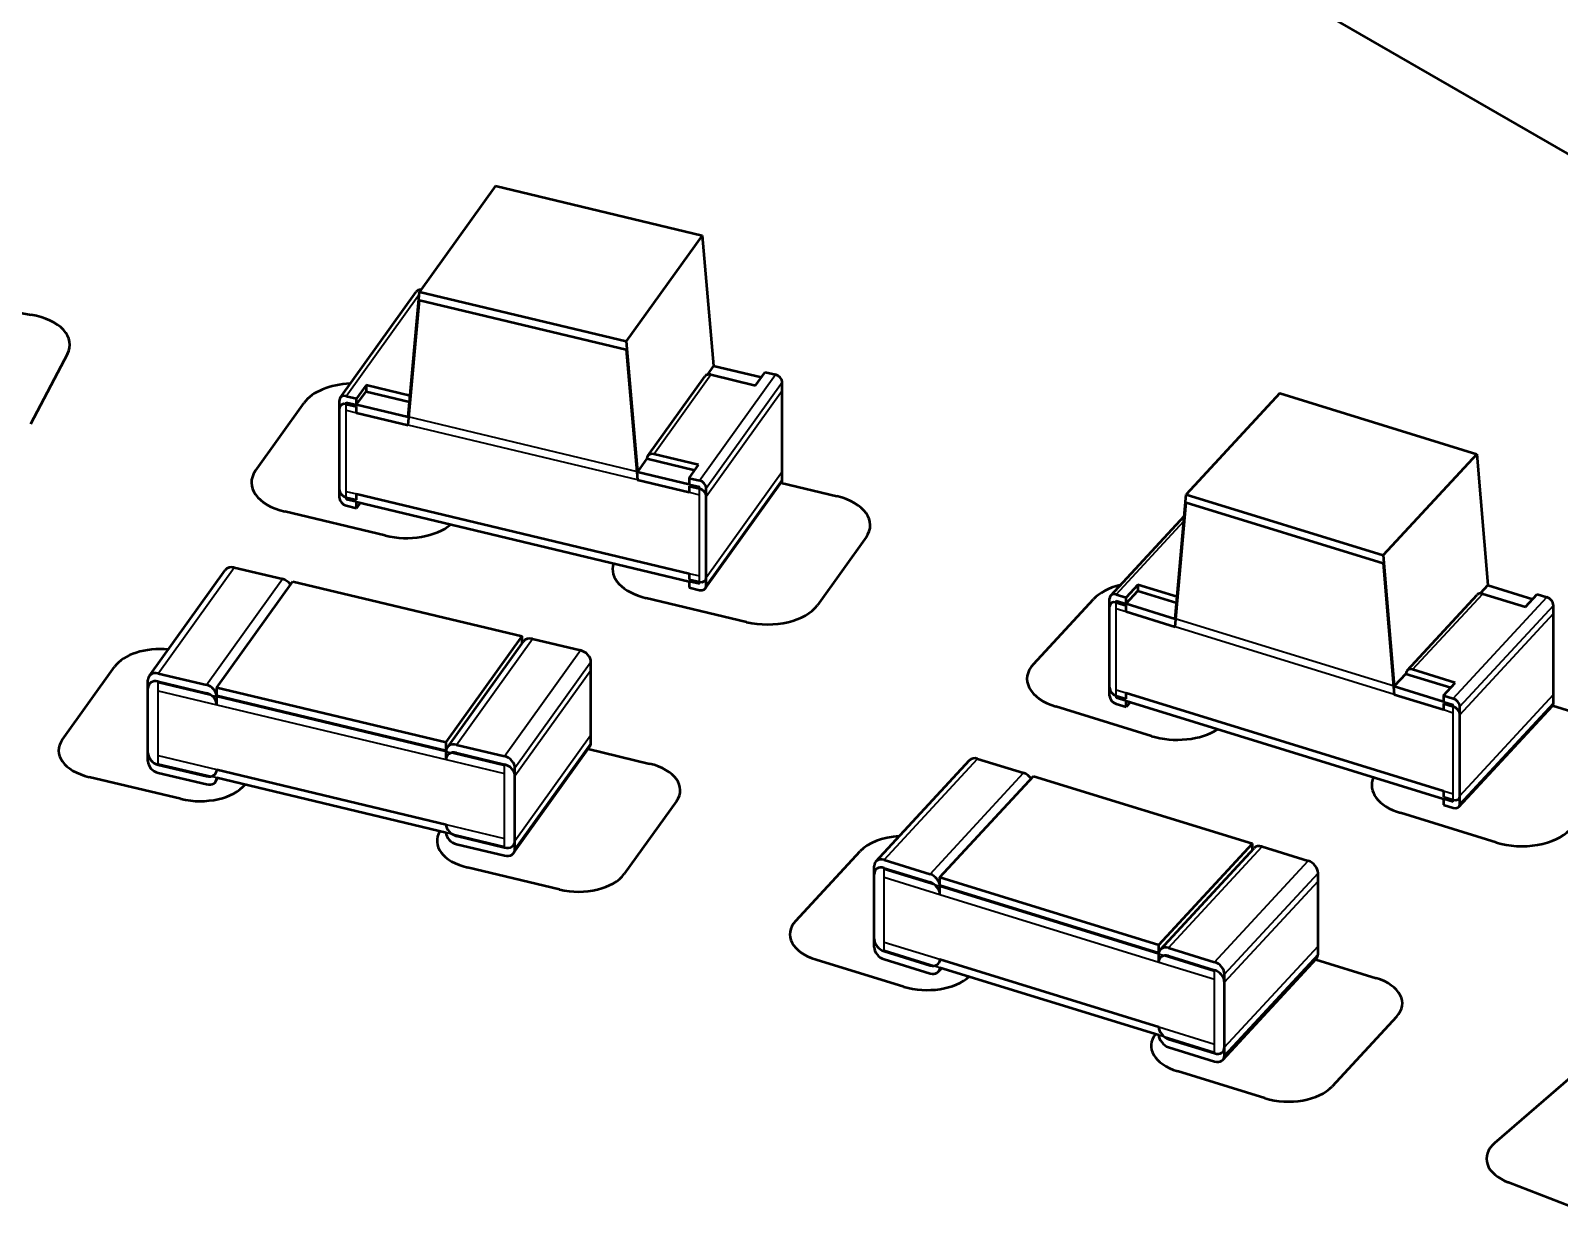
# Model space of a CAD drawing. Header units: inches. Extents: x -20.7 to 49, y -43 to 17.2.
# Drawn here: x 18.318 to 19.045, y 13.813 to 14.376 of the extents above; entities that cross this region are included whole.
import ezdxf

# ---------------------------------------------------------------- set-up
doc = ezdxf.new("R2010")
doc.units = ezdxf.units.IN
doc.header["$MEASUREMENT"] = 0
doc.layers.add('Visible (ANSI)', color=7, linetype='Continuous', lineweight=50)
doc.layers.add('Visible Narrow (ANSI)', color=7, linetype='Continuous', lineweight=35)

msp = doc.modelspace()

# ---------------------------------------------------------------- linework, layer by layer
at = {"layer": 'Visible (ANSI)'}
for p, q in [((18.79548, 14.46339), (19.71729, 13.93118)), ((18.53889, 14.30177), (18.50273, 14.25137)), ((18.53889, 14.30177), (18.6371, 14.27829)), ((18.6371, 14.27829), (18.60094, 14.22789)), ((18.6371, 14.27829), (18.64256, 14.21623)), ((18.46494, 14.20103), (18.5011, 14.25143)), ((18.49728, 14.19192), (18.50273, 14.25137)), ((18.50273, 14.25137), (18.60094, 14.22789)), ((18.29145, 14.24518), (18.31797, 14.24053)), ((18.49728, 14.18806), (18.50273, 14.24751)), ((18.50273, 14.24751), (18.60094, 14.22403)), ((18.33519, 14.22193), (18.31762, 14.18849)), ((18.60094, 14.22789), (18.6064, 14.16583)), ((18.60094, 14.22403), (18.6064, 14.16197)), ((18.64256, 14.21623), (18.63952, 14.21199)), ((18.64256, 14.21623), (18.66534, 14.21078)), ((18.61131, 14.17341), (18.63843, 14.21121)), ((18.64131, 14.21204), (18.66259, 14.20695)), ((18.66259, 14.20695), (18.66711, 14.21325)), ((18.66711, 14.21325), (18.67202, 14.21207)), ((18.67529, 14.16597), (18.67529, 14.2084)), ((18.46781, 14.20186), (18.47273, 14.20069)), ((18.47725, 14.20699), (18.47273, 14.20069)), ((18.47273, 14.19779), (18.47725, 14.20409)), ((18.47273, 14.19779), (18.47273, 14.20069)), ((18.47725, 14.20699), (18.47725, 14.20409)), ((18.4982, 14.20197), (18.47725, 14.20699)), ((18.47725, 14.20409), (18.49794, 14.19914)), ((18.67529, 14.16211), (18.67529, 14.20454)), ((18.91204, 14.20321), (18.8675, 14.1551)), ((18.91204, 14.20321), (19.00579, 14.17428)), ((18.42466, 14.16637), (18.44783, 14.19866)), ((18.46454, 14.15732), (18.46454, 14.19975)), ((18.46454, 14.15346), (18.46454, 14.19589)), ((18.46781, 14.198), (18.47273, 14.19683)), ((18.47273, 14.19779), (18.49728, 14.19192)), ((18.47273, 14.19394), (18.47273, 14.19683)), ((18.47273, 14.19394), (18.49728, 14.18806)), ((18.61092, 14.17213), (18.6064, 14.16583)), ((18.61092, 14.17213), (18.6337, 14.16668)), ((18.63547, 14.16915), (18.61419, 14.17424)), ((19.00579, 14.17428), (18.96125, 14.12617)), ((19.00579, 14.17428), (19.011, 14.11192)), ((18.6064, 14.16583), (18.63095, 14.15995)), ((18.63095, 14.16285), (18.63547, 14.16915)), ((18.6064, 14.16197), (18.63095, 14.1561)), ((18.63095, 14.16285), (18.63586, 14.16167)), ((18.63095, 14.16285), (18.63095, 14.15995)), ((18.63095, 14.15899), (18.63586, 14.15782)), ((18.63095, 14.15899), (18.63095, 14.1561)), ((18.63874, 14.11042), (18.6749, 14.16083)), ((18.63913, 14.11557), (18.63913, 14.158)), ((18.6747, 14.16055), (18.70119, 14.15422)), ((18.46781, 14.15364), (18.47273, 14.15247)), ((18.46781, 14.14978), (18.47273, 14.14861)), ((18.47273, 14.15536), (18.63095, 14.11752)), ((18.47273, 14.15247), (18.47273, 14.15536)), ((18.47273, 14.1515), (18.63095, 14.11366)), ((18.47273, 14.14861), (18.47273, 14.1515)), ((18.4745, 14.15108), (18.47273, 14.14861)), ((18.63913, 14.11171), (18.63913, 14.15414)), ((18.86229, 14.09595), (18.8675, 14.1551)), ((18.86229, 14.09209), (18.8675, 14.15124)), ((18.8675, 14.1551), (18.96125, 14.12617)), ((18.8675, 14.15124), (18.96125, 14.12231)), ((18.48639, 14.13547), (18.43865, 14.14688)), ((18.83157, 14.10704), (18.8666, 14.14488)), ((18.71517, 14.13473), (18.69201, 14.10244)), ((18.41455, 14.12033), (18.43747, 14.11485)), ((18.96125, 14.12617), (18.96646, 14.0638)), ((18.96125, 14.12231), (18.96646, 14.05995)), ((18.37407, 14.06869), (18.41023, 14.11909)), ((18.40622, 14.06327), (18.44238, 14.11367)), ((18.44238, 14.11367), (18.5515, 14.08758)), ((18.63095, 14.11752), (18.63095, 14.11463)), ((18.63095, 14.11463), (18.63586, 14.11345)), ((18.63095, 14.11366), (18.63095, 14.11077)), ((18.65825, 14.09437), (18.61051, 14.10578)), ((18.63095, 14.11077), (18.63586, 14.1096)), ((18.83104, 14.06316), (18.83104, 14.10559)), ((18.83417, 14.10752), (18.83886, 14.10608)), ((18.84442, 14.11209), (18.83886, 14.10608)), ((18.83886, 14.10318), (18.84442, 14.1092)), ((18.83886, 14.10318), (18.83886, 14.10608)), ((18.84442, 14.11209), (18.84442, 14.1092)), ((18.8632, 14.10629), (18.84442, 14.11209)), ((18.84442, 14.1092), (18.86296, 14.10348)), ((18.97255, 14.07126), (19.00595, 14.10734)), ((19.011, 14.11192), (19.00735, 14.10798)), ((19.00855, 14.10783), (19.02887, 14.10156)), ((19.011, 14.11192), (19.03235, 14.10533)), ((19.02887, 14.10156), (19.03443, 14.10758)), ((19.03443, 14.10758), (19.03912, 14.10613)), ((18.79478, 14.07438), (18.82331, 14.1052)), ((18.83104, 14.0593), (18.83104, 14.10174)), ((18.83417, 14.10366), (18.83886, 14.10222)), ((18.83886, 14.10318), (18.86229, 14.09595)), ((18.83886, 14.09932), (18.83886, 14.10222)), ((18.83886, 14.09932), (18.86229, 14.09209)), ((19.04225, 14.05984), (19.04225, 14.10227)), ((19.04225, 14.05598), (19.04225, 14.09841)), ((18.51534, 14.03718), (18.5515, 14.08758)), ((18.51593, 14.03476), (18.55209, 14.08516)), ((18.5515, 14.08434), (18.5515, 14.08758)), ((18.55641, 14.0864), (18.57932, 14.08092)), ((18.33275, 14.03847), (18.35761, 14.07312)), ((18.37839, 14.06993), (18.40131, 14.06445)), ((18.58423, 14.04069), (18.58423, 14.07541)), ((18.58423, 14.03683), (18.58423, 14.07155)), ((18.97202, 14.06982), (18.96646, 14.0638)), ((18.97202, 14.06982), (18.99338, 14.06323)), ((18.99546, 14.06548), (18.97515, 14.07175)), ((18.37348, 14.03204), (18.37348, 14.06676)), ((18.37348, 14.02819), (18.37348, 14.0629)), ((18.37839, 14.06607), (18.40131, 14.06059)), ((18.40622, 14.06327), (18.51534, 14.03718)), ((18.40622, 14.05893), (18.40622, 14.06327)), ((18.96646, 14.0638), (18.98989, 14.05657)), ((18.98989, 14.05946), (18.99546, 14.06548)), ((18.40622, 14.05941), (18.51534, 14.03332)), ((18.40622, 14.05507), (18.40622, 14.05941)), ((18.83417, 14.0593), (18.83886, 14.05786)), ((18.83417, 14.05545), (18.83886, 14.054)), ((18.83886, 14.06075), (18.98989, 14.01414)), ((18.83886, 14.05786), (18.83886, 14.06075)), ((18.83886, 14.05689), (18.98989, 14.01028)), ((18.83886, 14.054), (18.83886, 14.05689)), ((18.84094, 14.05625), (18.83886, 14.054)), ((18.96646, 14.05995), (18.98989, 14.05271)), ((18.98989, 14.05946), (18.99458, 14.05802)), ((18.98989, 14.05946), (18.98989, 14.05657)), ((18.98989, 14.05561), (18.99458, 14.05416)), ((18.98989, 14.05561), (18.98989, 14.05271)), ((18.99718, 14.00643), (19.04172, 14.05454)), ((19.04184, 14.05468), (19.06791, 14.04663)), ((18.85096, 14.04013), (18.80538, 14.05419)), ((18.99771, 14.01173), (18.99771, 14.05416)), ((18.99771, 14.00787), (18.99771, 14.0503)), ((18.51534, 14.03284), (18.51534, 14.03718)), ((18.51534, 14.03332), (18.51538, 14.03337)), ((18.51534, 14.02898), (18.51534, 14.03332)), ((18.52025, 14.036), (18.54316, 14.03052)), ((18.54748, 13.98451), (18.58364, 14.03491)), ((18.58298, 14.03399), (18.61217, 14.02701)), ((18.37839, 14.02653), (18.40131, 14.02105)), ((18.52025, 14.03214), (18.54316, 14.02666)), ((18.71981, 13.98049), (18.76435, 14.0286)), ((18.76826, 14.02933), (18.79013, 14.02258)), ((18.38919, 14.01022), (18.34554, 14.02065)), ((18.37839, 14.02267), (18.40131, 14.01719)), ((18.40562, 14.01843), (18.40689, 14.0202)), ((18.40622, 14.02422), (18.51534, 13.99812)), ((18.40622, 14.02036), (18.51534, 13.99426)), ((18.54807, 13.99029), (18.54807, 14.02501)), ((18.54807, 13.98643), (18.54807, 14.02115)), ((18.75028, 13.97302), (18.79482, 14.02113)), ((18.79482, 14.02113), (18.89898, 13.98899)), ((18.98989, 14.01414), (18.98989, 14.01125)), ((18.98989, 14.01125), (18.99458, 14.0098)), ((18.62496, 14.00919), (18.6001, 13.97454)), ((19.01501, 13.9895), (18.96944, 14.00356)), ((18.98989, 14.01028), (18.98989, 14.00739)), ((18.98989, 14.00739), (18.99458, 14.00594)), ((18.52025, 13.99261), (18.54316, 13.98713)), ((18.85444, 13.94088), (18.89898, 13.98899)), ((18.89898, 13.98596), (18.89898, 13.98899)), ((18.52025, 13.98875), (18.54316, 13.98327)), ((18.68172, 13.95225), (18.71234, 13.98533)), ((18.85523, 13.9387), (18.89977, 13.98681)), ((18.90367, 13.98754), (18.92554, 13.98079)), ((18.56923, 13.96716), (18.52559, 13.9776)), ((18.71903, 13.94361), (18.71903, 13.97833)), ((18.71903, 13.93975), (18.71903, 13.97447)), ((18.72371, 13.98122), (18.74559, 13.97447)), ((18.72371, 13.97736), (18.74559, 13.97061)), ((18.93023, 13.94029), (18.93023, 13.97501)), ((18.75028, 13.97302), (18.85444, 13.94088)), ((18.75028, 13.96868), (18.75028, 13.97302)), ((18.75028, 13.96917), (18.85444, 13.93702)), ((18.75028, 13.96483), (18.75028, 13.96917)), ((18.93023, 13.93643), (18.93023, 13.97115)), ((18.85444, 13.93654), (18.85444, 13.94088)), ((18.85913, 13.93943), (18.881, 13.93268)), ((18.73308, 13.92094), (18.69141, 13.93379)), ((18.72371, 13.93782), (18.74559, 13.93107)), ((18.72371, 13.93397), (18.74559, 13.92722)), ((18.75028, 13.93397), (18.85444, 13.90182)), ((18.85444, 13.93702), (18.85447, 13.93706)), ((18.85444, 13.93268), (18.85444, 13.93702)), ((18.85913, 13.93557), (18.881, 13.92882)), ((18.8849, 13.88616), (18.92944, 13.93427)), ((18.9291, 13.9339), (18.95784, 13.92503)), ((18.74949, 13.92794), (18.75122, 13.92982)), ((18.75028, 13.93011), (18.85444, 13.89796)), ((18.88569, 13.89218), (18.88569, 13.92689)), ((18.88569, 13.88832), (18.88569, 13.92304)), ((18.96754, 13.90657), (18.93692, 13.8735)), ((18.85913, 13.89603), (18.881, 13.88928)), ((18.85913, 13.89218), (18.881, 13.88543)), ((18.90495, 13.8679), (18.86328, 13.88076)), ((19.01436, 13.8467), (19.05045, 13.87788)), ((19.06016, 13.81263), (19.02088, 13.82778))]:
    msp.add_line(p, q, dxfattribs=at)
for centre, major_axis, ratio, start_param, end_param in [((18.50397, 14.24937), (-0.00288, 0.00207), 0.754344, 5.373842, 6.283185), ((18.31047, 14.22626), (0.02584, 0), 0.57735, 5.988647, 7.559466), ((18.4717, 14.19295), (0.02584, 0), 0.57735, 1.643779, 2.748893), ((18.64131, 14.20914), (-0.00288, 0.00207), 0.754344, 5.208448, 6.283185), ((18.67202, 14.20918), (-0.00288, 0.00207), 0.754344, 3.637652, 5.208448), ((18.46781, 14.19897), (-0.00288, 0.00207), 0.754344, 5.208448, 6.779244), ((18.46781, 14.19511), (-0.00288, 0.00207), 0.754344, 5.208448, 6.779244), ((18.61419, 14.17134), (-0.00288, 0.00207), 0.754344, 5.208448, 6.779244), ((18.44853, 14.16067), (-0.02584, 0), 0.57735, 5.890486, 7.461282), ((18.46781, 14.15654), (0.00288, -0.00207), 0.754344, 3.637652, 5.208448), ((18.63586, 14.15878), (-0.00288, 0.00207), 0.754344, 3.637652, 5.208448), ((18.63586, 14.15492), (-0.00288, 0.00207), 0.754344, 3.637652, 5.208448), ((18.67202, 14.16289), (0.00288, -0.00207), 0.754344, 0, 0.496059), ((18.46781, 14.15268), (0.00288, -0.00207), 0.754344, 3.637652, 5.208448), ((18.6913, 14.14044), (0.02584, 0), 0.57735, 5.890486, 7.461282), ((18.49627, 14.14925), (-0.02584, 0), 0.57735, 1.178097, 2.538157), ((18.41455, 14.11599), (-0.00432, 0.0031), 0.754344, 5.208448, 6.283185), ((18.6204, 14.11957), (-0.02584, 0), 0.57735, 6.101221, 7.461282), ((18.43747, 14.11051), (-0.00432, 0.0031), 0.754344, 4.297048, 5.208448), ((18.63586, 14.11635), (0.00288, -0.00207), 0.754344, 5.208448, 6.779244), ((18.63586, 14.11249), (0.00288, -0.00207), 0.754344, 5.208448, 6.779244), ((18.8461, 14.09817), (0.02584, 0), 0.57735, 1.968573, 2.650722), ((18.83417, 14.10463), (-0.0026, 0.00241), 0.720086, 5.300384, 6.87118), ((19.00855, 14.10494), (-0.0026, 0.00241), 0.720086, 5.300384, 6.283185), ((19.03912, 14.10324), (-0.0026, 0.00241), 0.720086, 3.729588, 5.300384), ((18.66814, 14.10815), (-0.02584, 0), 0.57735, 1.178097, 2.748893), ((18.83417, 14.10077), (-0.0026, 0.00241), 0.720086, 5.300384, 6.87118), ((18.55641, 14.08206), (-0.00432, 0.0031), 0.754344, 5.208448, 6.283185), ((18.37944, 14.0679), (0.02362, 0), 0.57735, 1.411997, 2.748884), ((18.57932, 14.07658), (-0.00432, 0.0031), 0.754344, 3.637652, 5.208448), ((18.37839, 14.06559), (-0.00432, 0.0031), 0.754344, 5.208448, 6.779244), ((18.81756, 14.06735), (-0.02584, 0), 0.57735, 5.792311, 7.363116), ((18.97515, 14.06885), (-0.0026, 0.00241), 0.720086, 5.300384, 6.87118), ((18.37839, 14.06173), (-0.00432, 0.0031), 0.754344, 5.208448, 6.779244), ((18.40131, 14.06011), (-0.00432, 0.0031), 0.754344, 3.637652, 5.208448), ((18.83417, 14.0622), (0.0026, -0.00241), 0.720086, 3.729588, 5.300384), ((18.40131, 14.05625), (-0.00432, 0.0031), 0.754344, 3.637652, 5.208448), ((18.83417, 14.05834), (0.0026, -0.00241), 0.720086, 3.729588, 5.300384), ((18.99458, 14.05513), (-0.0026, 0.00241), 0.720086, 3.729588, 5.300384), ((19.03912, 14.05695), (0.0026, -0.00241), 0.720086, 0, 0.587995), ((18.99458, 14.05127), (-0.0026, 0.00241), 0.720086, 3.729588, 5.300384), ((18.86313, 14.05328), (-0.02584, 0), 0.57735, 1.07992, 2.419132), ((18.35458, 14.03325), (-0.02362, 0), 0.57735, 5.890492, 7.461279), ((18.52025, 14.03166), (-0.00432, 0.0031), 0.754344, 5.208448, 6.779244), ((18.57932, 14.03801), (0.00432, -0.0031), 0.754344, 0, 0.496059), ((18.37839, 14.03087), (0.00432, -0.0031), 0.754344, 3.637652, 5.208448), ((18.37839, 14.02701), (0.00432, -0.0031), 0.754344, 3.637652, 5.208448), ((18.52025, 14.02781), (-0.00432, 0.0031), 0.754344, 5.208448, 6.779244), ((18.54316, 14.02618), (-0.00432, 0.0031), 0.754344, 3.637652, 5.208448), ((18.54316, 14.02233), (-0.00432, 0.0031), 0.754344, 3.637652, 5.208448), ((18.60313, 14.01441), (0.02362, 0), 0.57735, 5.890492, 7.461279), ((18.76826, 14.02499), (-0.0039, 0.00361), 0.720086, 5.300384, 6.283185), ((18.40131, 14.02539), (0.00432, -0.0031), 0.754344, 5.208448, 6.779244), ((18.40131, 14.02153), (0.00432, -0.0031), 0.754344, 5.208448, 6.779244), ((18.79013, 14.01824), (-0.0039, 0.00361), 0.720086, 4.431343, 5.300384), ((18.98162, 14.01672), (-0.02584, 0), 0.57735, 6.023895, 7.363116), ((18.39823, 14.02282), (-0.02362, 0), 0.57735, 1.17811, 2.711827), ((18.99458, 14.01269), (0.0026, -0.00241), 0.720086, 5.300384, 6.87118), ((18.99458, 14.00884), (0.0026, -0.00241), 0.720086, 5.300384, 6.87118), ((18.52025, 13.99695), (0.00432, -0.0031), 0.754344, 3.637652, 5.208448), ((18.53463, 13.9902), (-0.02362, 0), 0.57735, 5.927548, 7.461279), ((18.52025, 13.99309), (0.00432, -0.0031), 0.754344, 3.637652, 5.208448), ((18.54316, 13.99147), (0.00432, -0.0031), 0.754344, 5.208448, 6.779244), ((18.73317, 13.9789), (0.02362, 0), 0.57735, 1.666753, 2.650715), ((19.02719, 14.00265), (-0.02584, 0), 0.57735, 1.07992, 2.650722), ((18.54316, 13.98761), (0.00432, -0.0031), 0.754344, 5.208448, 6.779244), ((18.72371, 13.97688), (-0.0039, 0.00361), 0.720086, 5.300384, 6.87118), ((18.90367, 13.9832), (-0.0039, 0.00361), 0.720086, 5.300384, 6.283185), ((18.57827, 13.97976), (-0.02362, 0), 0.57735, 1.17811, 2.748884), ((18.72371, 13.97302), (-0.0039, 0.00361), 0.720086, 5.300384, 6.87118), ((18.74559, 13.97013), (-0.0039, 0.00361), 0.720086, 3.729588, 5.300384), ((18.92554, 13.97645), (-0.0039, 0.00361), 0.720086, 3.729588, 5.300384), ((18.74559, 13.96627), (-0.0039, 0.00361), 0.720086, 3.729588, 5.300384), ((18.70255, 13.94582), (-0.02362, 0), 0.57735, 5.792319, 7.363094), ((18.72371, 13.94216), (0.0039, -0.00361), 0.720086, 3.729588, 5.300384), ((18.72371, 13.93831), (0.0039, -0.00361), 0.720086, 3.729588, 5.300384), ((18.85913, 13.93509), (-0.0039, 0.00361), 0.720086, 5.300384, 6.87118), ((18.74559, 13.93541), (0.0039, -0.00361), 0.720086, 5.300384, 6.87118), ((18.85913, 13.93123), (-0.0039, 0.00361), 0.720086, 5.300384, 6.87118), ((18.881, 13.92834), (-0.0039, 0.00361), 0.720086, 3.729588, 5.300384), ((18.92554, 13.93788), (0.0039, -0.00361), 0.720086, 0, 0.587995), ((18.74421, 13.93296), (-0.02362, 0), 0.57735, 1.079927, 2.586924), ((18.74559, 13.93155), (0.0039, -0.00361), 0.720086, 5.300384, 6.87118), ((18.881, 13.92448), (-0.0039, 0.00361), 0.720086, 3.729588, 5.300384), ((18.94671, 13.913), (0.02362, 0), 0.57735, 5.792319, 7.363094), ((18.85913, 13.90037), (0.0039, -0.00361), 0.720086, 3.729588, 5.300384), ((18.87442, 13.89278), (-0.02362, 0), 0.57735, 5.856113, 7.363094), ((18.85913, 13.89652), (0.0039, -0.00361), 0.720086, 3.729588, 5.300384), ((18.881, 13.89362), (0.0039, -0.00361), 0.720086, 5.300384, 6.87118), ((18.881, 13.88977), (0.0039, -0.00361), 0.720086, 5.300384, 6.87118), ((18.91608, 13.87993), (-0.02362, 0), 0.57735, 1.079927, 2.650715), ((19.034, 13.83912), (-0.02362, 0), 0.57735, 5.694135, 7.264934)]:
    msp.add_ellipse(centre, major_axis=major_axis, ratio=ratio, start_param=start_param, end_param=end_param, dxfattribs=at)
at = {"layer": 'Visible Narrow (ANSI)'}
for p, q in [((18.46781, 14.20186), (18.50264, 14.25041)), ((18.61419, 14.17424), (18.64131, 14.21204)), ((18.63586, 14.16167), (18.67202, 14.21207)), ((18.63913, 14.158), (18.67529, 14.2084)), ((18.63913, 14.15414), (18.67529, 14.20454)), ((18.46781, 14.19897), (18.47273, 14.19779)), ((18.46781, 14.15654), (18.46781, 14.19897)), ((18.46781, 14.19511), (18.47273, 14.19394)), ((18.46781, 14.15268), (18.46781, 14.19511)), ((18.6064, 14.16583), (18.49728, 14.19192)), ((18.6064, 14.16197), (18.49728, 14.18806)), ((18.63913, 14.11557), (18.67529, 14.16597)), ((18.46781, 14.15654), (18.47273, 14.15536)), ((18.63095, 14.15995), (18.63586, 14.15878)), ((18.63586, 14.11635), (18.63586, 14.15878)), ((18.63913, 14.11171), (18.67529, 14.16211)), ((18.46781, 14.15268), (18.47273, 14.1515)), ((18.63095, 14.1561), (18.63586, 14.15492)), ((18.63586, 14.11249), (18.63586, 14.15492)), ((18.83417, 14.10752), (18.86637, 14.14231)), ((18.37839, 14.06993), (18.41455, 14.12033)), ((18.40131, 14.06445), (18.43747, 14.11485)), ((18.63095, 14.11752), (18.63586, 14.11635)), ((18.63095, 14.11366), (18.63586, 14.11249)), ((18.97515, 14.07175), (19.00855, 14.10783)), ((18.99458, 14.05802), (19.03912, 14.10613)), ((18.83417, 14.10463), (18.83886, 14.10318)), ((18.83417, 14.0622), (18.83417, 14.10463)), ((18.83417, 14.10077), (18.83886, 14.09932)), ((18.83417, 14.05834), (18.83417, 14.10077)), ((18.99771, 14.05416), (19.04225, 14.10227)), ((18.99771, 14.0503), (19.04225, 14.09841)), ((18.96646, 14.0638), (18.86229, 14.09595)), ((18.96646, 14.05995), (18.86229, 14.09209)), ((18.52025, 14.036), (18.55641, 14.0864)), ((18.54316, 14.03052), (18.57932, 14.08092)), ((18.54807, 14.02501), (18.58423, 14.07541)), ((18.54807, 14.02115), (18.58423, 14.07155)), ((18.37839, 14.03087), (18.37839, 14.06559)), ((18.37839, 14.06559), (18.40622, 14.05893)), ((18.37839, 14.02701), (18.37839, 14.06173)), ((18.37839, 14.06173), (18.40622, 14.05507)), ((18.83417, 14.0622), (18.83886, 14.06075)), ((18.40622, 14.05893), (18.51534, 14.03284)), ((18.40622, 14.05507), (18.51534, 14.02898)), ((18.83417, 14.05834), (18.83886, 14.05689)), ((18.98989, 14.05657), (18.99458, 14.05513)), ((18.99458, 14.01269), (18.99458, 14.05513)), ((18.99771, 14.01173), (19.04225, 14.05984)), ((18.99771, 14.00787), (19.04225, 14.05598)), ((18.98989, 14.05271), (18.99458, 14.05127)), ((18.99458, 14.00884), (18.99458, 14.05127)), ((18.54807, 13.99029), (18.58423, 14.04069)), ((18.51534, 14.03284), (18.54316, 14.02618)), ((18.54807, 13.98643), (18.58423, 14.03683)), ((18.37839, 14.03087), (18.40622, 14.02422)), ((18.37839, 14.02701), (18.40622, 14.02036)), ((18.51534, 14.02898), (18.54316, 14.02233)), ((18.54316, 13.99147), (18.54316, 14.02618)), ((18.72371, 13.98122), (18.76826, 14.02933)), ((18.54316, 13.98761), (18.54316, 14.02233)), ((18.74559, 13.97447), (18.79013, 14.02258)), ((18.98989, 14.01414), (18.99458, 14.01269)), ((18.98989, 14.01028), (18.99458, 14.00884)), ((18.51534, 13.99812), (18.54316, 13.99147)), ((18.51534, 13.99426), (18.54316, 13.98761)), ((18.85913, 13.93943), (18.90367, 13.98754)), ((18.72371, 13.94216), (18.72371, 13.97688)), ((18.72371, 13.97688), (18.75028, 13.96868)), ((18.881, 13.93268), (18.92554, 13.98079)), ((18.88569, 13.92689), (18.93023, 13.97501)), ((18.72371, 13.93831), (18.72371, 13.97302)), ((18.72371, 13.97302), (18.75028, 13.96483)), ((18.75028, 13.96868), (18.85444, 13.93654)), ((18.88569, 13.92304), (18.93023, 13.97115)), ((18.75028, 13.96483), (18.85444, 13.93268)), ((18.72371, 13.94216), (18.75028, 13.93397)), ((18.72371, 13.93831), (18.75028, 13.93011)), ((18.88569, 13.89218), (18.93023, 13.94029)), ((18.85444, 13.93654), (18.881, 13.92834)), ((18.85444, 13.93268), (18.881, 13.92448)), ((18.88569, 13.88832), (18.93023, 13.93643)), ((18.881, 13.89362), (18.881, 13.92834)), ((18.881, 13.88977), (18.881, 13.92448)), ((18.85444, 13.90182), (18.881, 13.89362)), ((18.85444, 13.89796), (18.881, 13.88977))]:
    msp.add_line(p, q, dxfattribs=at)

doc.saveas('drawing.dxf')
